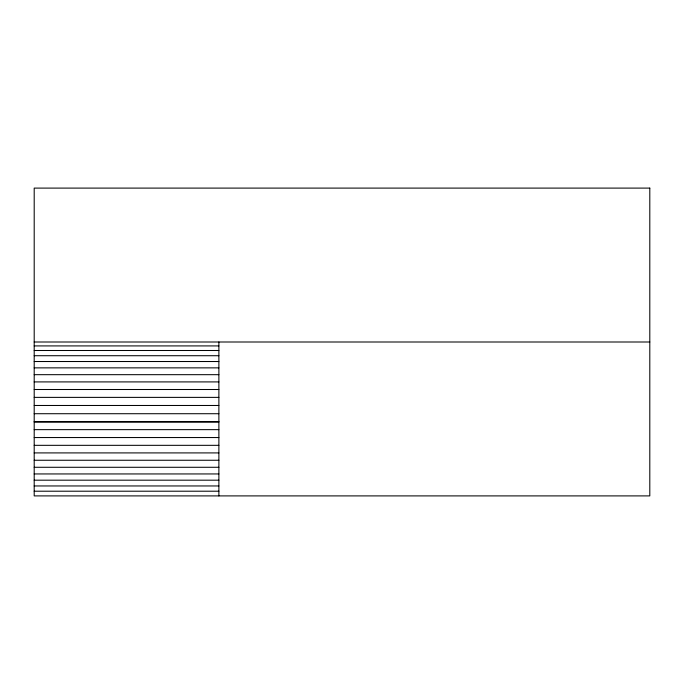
<?xml version="1.0" encoding="UTF-8"?>
<svg xmlns="http://www.w3.org/2000/svg" width="684" height="684" viewBox="0 0 684 684"><rect width="100%" height="100%" fill="white"/><g stroke="black" fill="none" stroke-linecap="round" stroke-linejoin="round"><path stroke-width="1.03" d="M34.2 342L649.8 342M34.2 345.916L218.88 345.916M34.2 350.499L218.88 350.499M34.2 355.714L218.88 355.714M34.2 361.52L218.88 361.52M34.2 367.864L218.88 367.864M34.2 374.678L218.88 374.678M34.2 381.911L218.88 381.911M34.2 389.504L218.88 389.504M34.2 397.378L218.88 397.378M34.2 405.475L218.88 405.475M34.2 413.717L218.88 413.717M34.2 421.677L218.88 421.677M34.2 422.028L218.88 422.028M34.2 429.646L218.88 429.646M34.2 437.546L218.88 437.546M34.2 445.327L218.88 445.327M34.2 452.911L218.88 452.911M34.2 460.255L218.88 460.255M34.2 467.283L218.88 467.283M34.2 473.944L218.88 473.944M34.2 480.185L218.88 480.185M34.2 485.956L218.88 485.956M34.2 491.206L218.88 491.206M218.88 342L218.88 495.9M649.8 188.1L34.2 188.1L34.2 495.9L649.8 495.9L649.8 188.1"/></g></svg>
